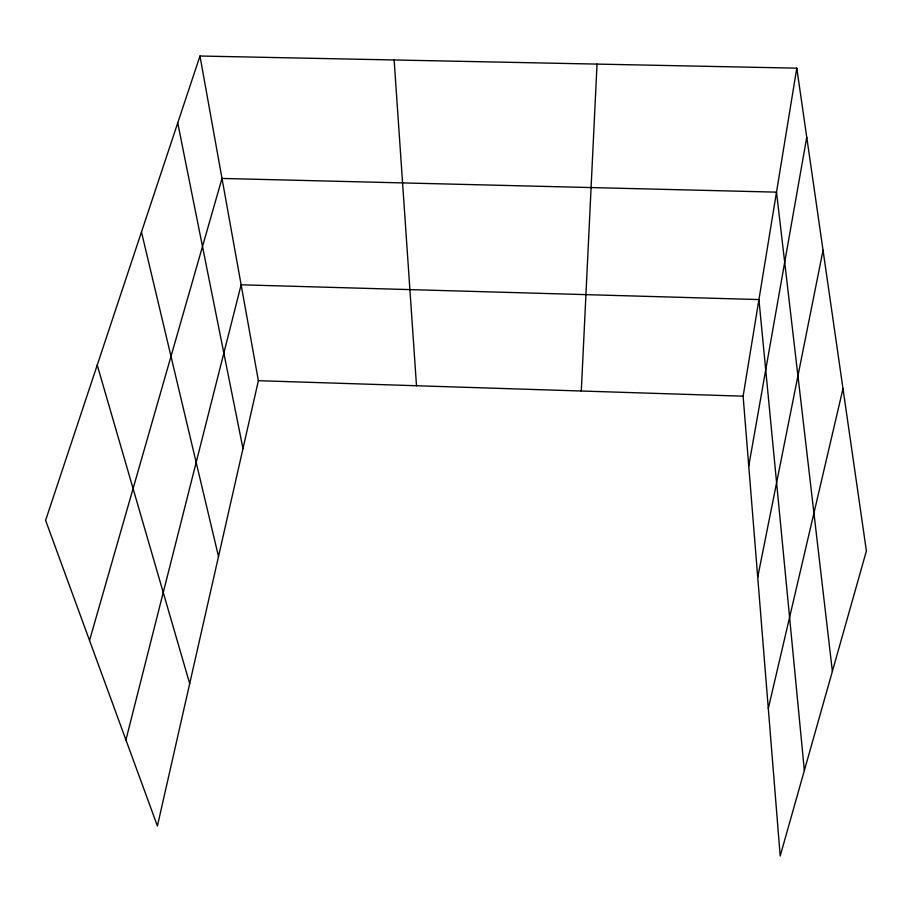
<?xml version="1.0" encoding="UTF-8"?>
<svg xmlns="http://www.w3.org/2000/svg" width="912" height="912" viewBox="0 0 912 912"><rect width="100%" height="100%" fill="white"/><g stroke="black" fill="none" stroke-linecap="round" stroke-linejoin="round"><path stroke-width="1.37" d="M581.297 391.02L597.029 64.102M796.792 68.161L866.4 550.973L780.193 855.98L743.12 396.184L796.792 68.161L199.979 56.02L45.6 520.376L157.411 825.987L258.381 380.692L199.979 56.02M748.752 466.021L806.755 137.233M757.712 577.193L823.046 250.219M768.303 708.476L842.996 388.626M125.924 739.917L241.133 284.795L758.932 299.569L804.35 770.515M89.536 640.452L222.004 178.444L776.511 192.147L832.382 671.323M258.381 380.692L743.12 396.184M97.231 365.074L189.696 683.624M141.474 232.001L218.515 556.514M177.737 122.915L242.98 448.613M394.132 59.975L416.499 385.753"/></g></svg>
